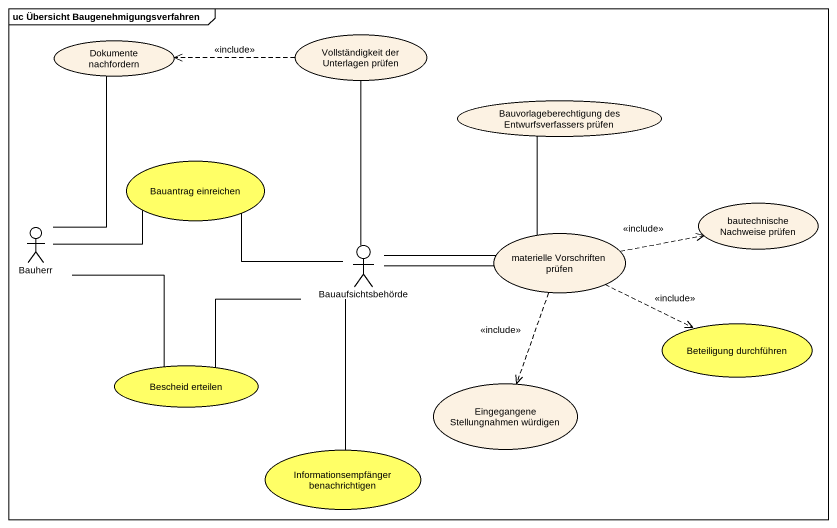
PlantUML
@startuml
mainframe uc Übersicht Baugenehmigungsverfahren
usecase "Vollständigkeit der Unterlagen prüfen" as Vollständigkeit_der
usecase "Dokumente nachfordern" as Dokumente_nachfordern
usecase "Bauvorlageberechtigung des Entwurfsverfassers prüfen" as Bauvorlageberechtigung_des
usecase "Bauantrag einreichen" as Bauantrag_einreichen #FFFF66
actor Bauherr
usecase "bautechnische Nachweise prüfen" as bautechnische_Nachweise
actor Bauaufsichtsbehörde
usecase "materielle Vorschriften prüfen" as materielle_Vorschriften
usecase "Beteiligung durchführen" as Beteiligung_durchführen #FFFF66
usecase "Bescheid erteilen" as Bescheid_erteilen #FFFF66
usecase "Eingegangene Stellungnahmen würdigen" as Eingegangene_Stellungnahmen
usecase "Informationsempfänger benachrichtigen" as Informationsempfänger #FFFF66
Vollständigkeit_der .left.> Dokumente_nachfordern : <<include>>
Vollständigkeit_der -- Bauaufsichtsbehörde
Dokumente_nachfordern -- Bauherr
Bauvorlageberechtigung_des -- Bauaufsichtsbehörde
Bauantrag_einreichen -left- Bauherr
Bauantrag_einreichen -right- Bauaufsichtsbehörde
materielle_Vorschriften .right.> bautechnische_Nachweise : <<include>>
materielle_Vorschriften -left- Bauaufsichtsbehörde
materielle_Vorschriften .right.> Beteiligung_durchführen : <<include>>
materielle_Vorschriften ..> Eingegangene_Stellungnahmen : <<include>>
Bescheid_erteilen -up- Bauherr
Bescheid_erteilen -up- Bauaufsichtsbehörde
Informationsempfänger -up- Bauaufsichtsbehörde
@enduml
